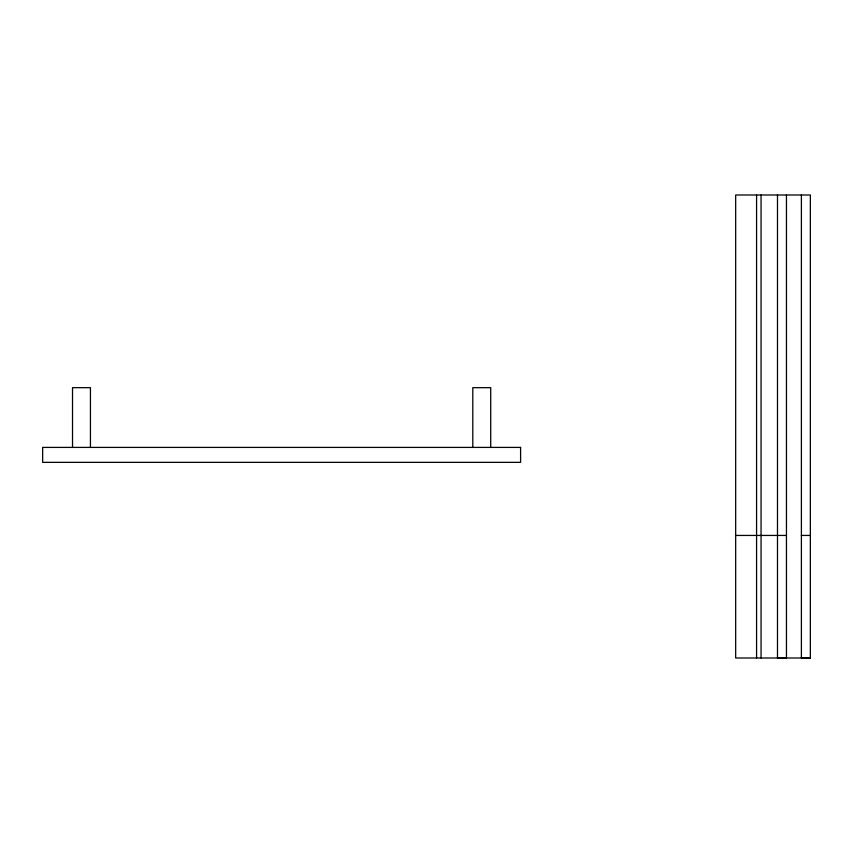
<?xml version="1.0" encoding="UTF-8"?>
<svg xmlns="http://www.w3.org/2000/svg" width="853" height="853" viewBox="0 0 853 853"><rect width="100%" height="100%" fill="white"/><g stroke="black" fill="none" stroke-linecap="round" stroke-linejoin="round"><path stroke-width="1.28" d="M735.67 535.439L786.455 535.439M801.394 535.439L810.35 535.439M810.35 658.004L735.67 658.004L735.67 194.996L810.35 194.996L810.35 658.004L801.394 658.004L801.394 194.996M786.455 194.996L786.455 658.004L777.488 657.994L777.488 194.996M761.057 194.996L761.057 658.004M756.579 194.996L756.579 658.004M490.72 447.409L490.72 387.667L472.797 387.667L472.797 447.409M90.439 447.409L90.439 387.667L72.526 387.667L72.526 447.409M520.597 447.409L42.65 447.409L42.65 462.347L520.597 462.347L520.597 447.409"/></g></svg>
